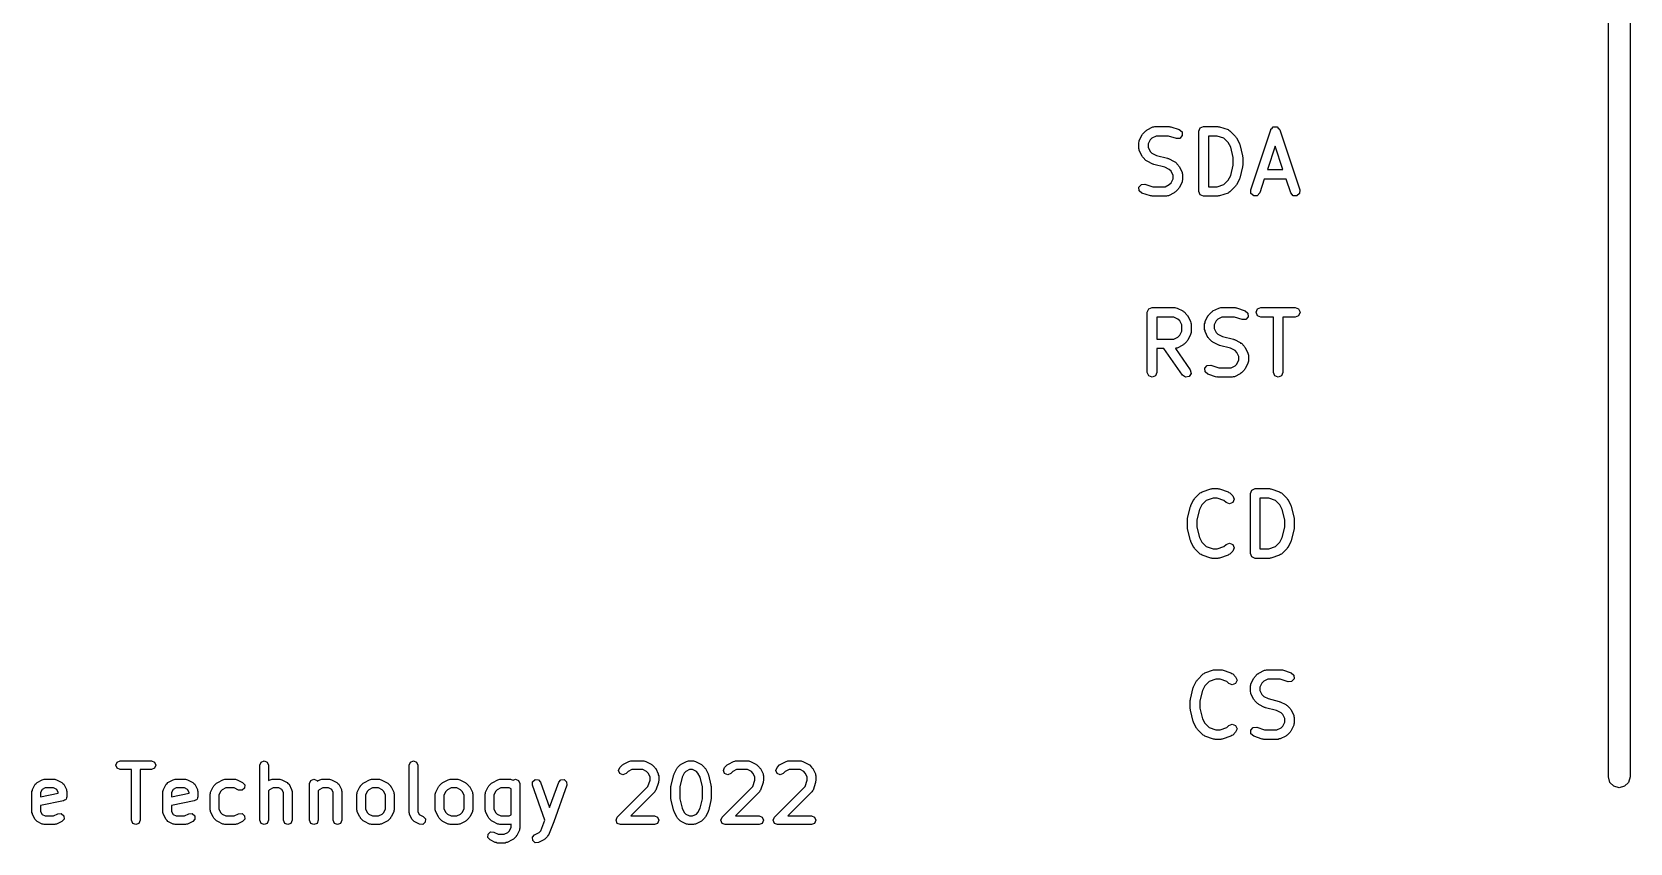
# Model space of a CAD drawing. Extents: x 114.4 to 183.2, y -118.4 to -91.7.
# Drawn here: x 160.72 to 183.15, y -118.44 to -107.06 of the extents above; entities that cross this region are included whole.
import ezdxf

# ---------------------------------------------------------------- set-up
doc = ezdxf.new("R2010")
doc.units = 0
doc.layers.add('BLACK', color=7, linetype='CONTINUOUS')

msp = doc.modelspace()

# ---------------------------------------------------------------- linework, layer by layer
at = {"layer": 'BLACK', "linetype": 'CONTINUOUS'}
for p, q in [((182.849, -117.513), (182.849, -94.9071)), ((183.153, -94.9071), (183.153, -117.513)), ((176.261, -108.602), (176.262, -108.587)), ((176.262, -108.587), (176.302, -108.506)), ((176.302, -108.506), (176.31, -108.499)), ((176.31, -108.499), (176.315, -108.489)), ((176.315, -108.489), (176.355, -108.449)), ((176.355, -108.449), (176.365, -108.445)), ((176.365, -108.445), (176.372, -108.436)), ((176.372, -108.436), (176.453, -108.396)), ((176.417, -108.576), (176.388, -108.632)), ((176.441, -108.551), (176.417, -108.576)), ((176.498, -108.523), (176.441, -108.551)), ((176.453, -108.396), (176.468, -108.395)), ((176.468, -108.395), (176.482, -108.389)), ((176.482, -108.389), (176.683, -108.389)), ((176.673, -108.523), (176.498, -108.523)), ((176.783, -108.559), (176.673, -108.523)), ((176.683, -108.389), (176.694, -108.393)), ((176.694, -108.393), (176.705, -108.393)), ((176.705, -108.393), (176.825, -108.433)), ((176.834, -108.556), (176.783, -108.559)), ((176.825, -108.433), (176.864, -108.466)), ((176.867, -108.517), (176.834, -108.556)), ((176.864, -108.466), (176.867, -108.517)), ((177.099, -108.456), (177.119, -108.409)), ((177.099, -109.3), (177.099, -108.456)), ((177.119, -108.409), (177.166, -108.389)), ((177.166, -108.389), (177.367, -108.389)), ((177.233, -108.523), (177.233, -109.234)), ((177.356, -108.523), (177.233, -108.523)), ((177.452, -108.554), (177.356, -108.523)), ((177.367, -108.389), (177.377, -108.393)), ((177.377, -108.393), (177.388, -108.393)), ((177.388, -108.393), (177.509, -108.433)), ((177.513, -108.616), (177.452, -108.554)), ((177.509, -108.433), (177.521, -108.443)), ((177.521, -108.443), (177.535, -108.449)), ((177.535, -108.449), (177.615, -108.529)), ((177.615, -108.529), (177.62, -108.54)), ((177.62, -108.54), (177.628, -108.547)), ((177.628, -108.547), (177.668, -108.627)), ((177.827, -109.279), (178.108, -108.435)), ((178.108, -108.435), (178.111, -108.431)), ((178.111, -108.431), (178.112, -108.426)), ((178.112, -108.426), (178.128, -108.412)), ((178.128, -108.412), (178.142, -108.396)), ((178.142, -108.396), (178.147, -108.396)), ((178.147, -108.396), (178.15, -108.393)), ((178.15, -108.393), (178.171, -108.394)), ((178.171, -108.394), (178.193, -108.393)), ((178.193, -108.393), (178.196, -108.396)), ((178.196, -108.396), (178.201, -108.396)), ((178.201, -108.396), (178.215, -108.412)), ((178.215, -108.412), (178.231, -108.426)), ((178.231, -108.426), (178.231, -108.431)), ((178.231, -108.431), (178.235, -108.435)), ((178.235, -108.435), (178.516, -109.279)), ((176.255, -108.617), (176.261, -108.602)), ((176.255, -108.697), (176.255, -108.617)), ((176.261, -108.712), (176.255, -108.697)), ((176.262, -108.727), (176.261, -108.712)), ((176.302, -108.807), (176.262, -108.727)), ((176.31, -108.815), (176.302, -108.807)), ((176.315, -108.825), (176.31, -108.815)), ((176.388, -108.632), (176.388, -108.681)), ((176.388, -108.681), (176.417, -108.738)), ((176.417, -108.738), (176.441, -108.763)), ((176.441, -108.763), (176.506, -108.795)), ((176.506, -108.795), (176.659, -108.834)), ((177.546, -108.68), (177.513, -108.616)), ((177.582, -108.826), (177.546, -108.68)), ((177.668, -108.627), (177.669, -108.635)), ((177.669, -108.635), (177.673, -108.641)), ((177.673, -108.641), (177.713, -108.802)), ((177.713, -108.802), (177.712, -108.81)), ((177.712, -108.81), (177.715, -108.818)), ((177.715, -108.818), (177.715, -108.938)), ((178.171, -108.667), (178.063, -108.992)), ((178.28, -108.992), (178.171, -108.667)), ((176.355, -108.865), (176.315, -108.825)), ((176.365, -108.869), (176.355, -108.865)), ((176.372, -108.877), (176.365, -108.869)), ((176.453, -108.918), (176.372, -108.877)), ((176.46, -108.918), (176.453, -108.918)), ((176.466, -108.923), (176.46, -108.918)), ((176.62, -108.961), (176.466, -108.923)), ((176.684, -108.993), (176.62, -108.961)), ((176.659, -108.834), (176.665, -108.838)), ((176.665, -108.838), (176.673, -108.839)), ((176.673, -108.839), (176.753, -108.879)), ((176.709, -109.018), (176.684, -108.993)), ((176.737, -109.075), (176.709, -109.018)), ((176.753, -108.879), (176.761, -108.887)), ((176.761, -108.887), (176.771, -108.891)), ((176.771, -108.891), (176.811, -108.932)), ((176.811, -108.932), (176.815, -108.942)), ((176.815, -108.942), (176.824, -108.949)), ((176.824, -108.949), (176.864, -109.029)), ((176.864, -109.029), (176.865, -109.045)), ((177.546, -109.076), (177.582, -108.93)), ((177.582, -108.93), (177.582, -108.826)), ((177.713, -108.955), (177.673, -109.116)), ((177.715, -108.938), (177.712, -108.946)), ((177.712, -108.946), (177.713, -108.955)), ((178.063, -108.992), (178.28, -108.992)), ((176.258, -109.239), (176.292, -109.201)), ((176.262, -109.29), (176.258, -109.239)), ((176.292, -109.201), (176.343, -109.197)), ((176.343, -109.197), (176.453, -109.234)), ((176.453, -109.234), (176.628, -109.234)), ((176.628, -109.234), (176.684, -109.205)), ((176.684, -109.205), (176.709, -109.181)), ((176.709, -109.181), (176.737, -109.124)), ((176.737, -109.124), (176.737, -109.075)), ((176.811, -109.267), (176.771, -109.307)), ((176.815, -109.257), (176.811, -109.267)), ((176.824, -109.25), (176.815, -109.257)), ((176.864, -109.169), (176.824, -109.25)), ((176.865, -109.154), (176.864, -109.169)), ((176.865, -109.045), (176.871, -109.059)), ((176.871, -109.14), (176.865, -109.154)), ((176.871, -109.059), (176.871, -109.14)), ((177.233, -109.234), (177.356, -109.234)), ((177.356, -109.234), (177.452, -109.202)), ((177.452, -109.202), (177.513, -109.14)), ((177.513, -109.14), (177.546, -109.076)), ((177.615, -109.227), (177.535, -109.307)), ((177.62, -109.217), (177.615, -109.227)), ((177.628, -109.21), (177.62, -109.217)), ((177.668, -109.129), (177.628, -109.21)), ((177.669, -109.122), (177.668, -109.129)), ((177.673, -109.116), (177.669, -109.122)), ((178.018, -109.126), (177.953, -109.322)), ((178.325, -109.126), (178.018, -109.126)), ((178.39, -109.322), (178.325, -109.126)), ((176.3, -109.323), (176.262, -109.29)), ((176.421, -109.364), (176.3, -109.323)), ((176.432, -109.363), (176.421, -109.364)), ((176.442, -109.367), (176.432, -109.363)), ((176.643, -109.367), (176.442, -109.367)), ((176.658, -109.361), (176.643, -109.367)), ((176.673, -109.36), (176.658, -109.361)), ((176.753, -109.32), (176.673, -109.36)), ((176.761, -109.312), (176.753, -109.32)), ((176.771, -109.307), (176.761, -109.312)), ((177.119, -109.348), (177.099, -109.3)), ((177.166, -109.367), (177.119, -109.348)), ((177.367, -109.367), (177.166, -109.367)), ((177.377, -109.363), (177.367, -109.367)), ((177.388, -109.364), (177.377, -109.363)), ((177.509, -109.323), (177.388, -109.364)), ((177.521, -109.313), (177.509, -109.323)), ((177.535, -109.307), (177.521, -109.313)), ((177.83, -109.33), (177.827, -109.279)), ((177.869, -109.364), (177.83, -109.33)), ((177.92, -109.36), (177.869, -109.364)), ((177.953, -109.322), (177.92, -109.36)), ((178.423, -109.36), (178.39, -109.322)), ((178.474, -109.364), (178.423, -109.36)), ((178.513, -109.33), (178.474, -109.364)), ((178.516, -109.279), (178.513, -109.33)), ((176.375, -110.996), (176.395, -110.949)), ((176.375, -111.84), (176.375, -110.996)), ((176.395, -110.949), (176.442, -110.929)), ((176.442, -110.929), (176.764, -110.929)), ((176.509, -111.063), (176.509, -111.372)), ((176.748, -111.063), (176.509, -111.063)), ((176.805, -111.091), (176.748, -111.063)), ((176.764, -110.929), (176.778, -110.935)), ((176.778, -110.935), (176.794, -110.936)), ((176.794, -110.936), (176.874, -110.976)), ((176.874, -110.976), (176.881, -110.985)), ((176.881, -110.985), (176.891, -110.989)), ((176.891, -110.989), (176.932, -111.029)), ((176.932, -111.029), (176.936, -111.039)), ((176.936, -111.039), (176.944, -111.046)), ((176.944, -111.046), (176.984, -111.127)), ((177.187, -111.127), (177.227, -111.046)), ((177.227, -111.046), (177.235, -111.039)), ((177.235, -111.039), (177.24, -111.029)), ((177.24, -111.029), (177.28, -110.989)), ((177.28, -110.989), (177.29, -110.985)), ((177.29, -110.985), (177.297, -110.976)), ((177.297, -110.976), (177.378, -110.936)), ((177.423, -111.063), (177.366, -111.091)), ((177.378, -110.936), (177.393, -110.935)), ((177.393, -110.935), (177.407, -110.929)), ((177.407, -110.929), (177.608, -110.929)), ((177.598, -111.063), (177.423, -111.063)), ((177.708, -111.099), (177.598, -111.063)), ((177.608, -110.929), (177.619, -110.933)), ((177.619, -110.933), (177.63, -110.933)), ((177.63, -110.933), (177.75, -110.973)), ((177.75, -110.973), (177.789, -111.006)), ((177.792, -111.057), (177.759, -111.096)), ((177.789, -111.006), (177.792, -111.057)), ((177.904, -110.996), (177.923, -110.949)), ((177.923, -111.043), (177.904, -110.996)), ((177.923, -110.949), (177.97, -110.929)), ((177.97, -111.063), (177.923, -111.043)), ((177.97, -110.929), (178.453, -110.929)), ((178.145, -111.063), (177.97, -111.063)), ((178.145, -111.84), (178.145, -111.063)), ((178.453, -111.063), (178.278, -111.063)), ((178.278, -111.063), (178.278, -111.84)), ((178.453, -110.929), (178.5, -110.949)), ((178.5, -111.043), (178.453, -111.063)), ((178.5, -110.949), (178.52, -110.996)), ((178.52, -110.996), (178.5, -111.043)), ((176.83, -111.116), (176.805, -111.091)), ((176.858, -111.172), (176.83, -111.116)), ((176.83, -111.318), (176.858, -111.262)), ((176.858, -111.262), (176.858, -111.172)), ((176.984, -111.127), (176.985, -111.142)), ((176.985, -111.142), (176.991, -111.157)), ((176.991, -111.277), (176.985, -111.292)), ((176.991, -111.157), (176.991, -111.277)), ((177.18, -111.157), (177.186, -111.142)), ((177.18, -111.237), (177.18, -111.157)), ((177.186, -111.252), (177.18, -111.237)), ((177.186, -111.142), (177.187, -111.127)), ((177.187, -111.267), (177.186, -111.252)), ((177.227, -111.347), (177.187, -111.267)), ((177.342, -111.116), (177.313, -111.172)), ((177.313, -111.172), (177.313, -111.221)), ((177.313, -111.221), (177.342, -111.278)), ((177.366, -111.091), (177.342, -111.116)), ((177.342, -111.278), (177.366, -111.303)), ((177.759, -111.096), (177.708, -111.099)), ((176.509, -111.372), (176.748, -111.372)), ((176.609, -111.505), (176.509, -111.505)), ((176.509, -111.505), (176.509, -111.84)), ((176.87, -111.879), (176.609, -111.505)), ((176.748, -111.372), (176.805, -111.343)), ((176.778, -111.499), (176.77, -111.503)), ((176.77, -111.503), (176.979, -111.802)), ((176.794, -111.498), (176.778, -111.499)), ((176.874, -111.458), (176.794, -111.498)), ((176.805, -111.343), (176.83, -111.318)), ((176.881, -111.449), (176.874, -111.458)), ((176.891, -111.445), (176.881, -111.449)), ((176.932, -111.405), (176.891, -111.445)), ((176.936, -111.395), (176.932, -111.405)), ((176.944, -111.388), (176.936, -111.395)), ((176.984, -111.307), (176.944, -111.388)), ((176.985, -111.292), (176.984, -111.307)), ((177.235, -111.355), (177.227, -111.347)), ((177.24, -111.365), (177.235, -111.355)), ((177.28, -111.405), (177.24, -111.365)), ((177.29, -111.409), (177.28, -111.405)), ((177.297, -111.417), (177.29, -111.409)), ((177.378, -111.458), (177.297, -111.417)), ((177.366, -111.303), (177.431, -111.335)), ((177.385, -111.458), (177.378, -111.458)), ((177.391, -111.463), (177.385, -111.458)), ((177.545, -111.501), (177.391, -111.463)), ((177.431, -111.335), (177.584, -111.374)), ((177.609, -111.533), (177.545, -111.501)), ((177.584, -111.374), (177.59, -111.378)), ((177.59, -111.378), (177.598, -111.379)), ((177.598, -111.379), (177.678, -111.419)), ((177.678, -111.419), (177.686, -111.427)), ((177.686, -111.427), (177.696, -111.431)), ((177.696, -111.431), (177.736, -111.472)), ((177.736, -111.472), (177.74, -111.482)), ((177.74, -111.482), (177.749, -111.489)), ((177.749, -111.489), (177.789, -111.569)), ((177.634, -111.558), (177.609, -111.533)), ((177.609, -111.745), (177.634, -111.721)), ((177.662, -111.615), (177.634, -111.558)), ((177.634, -111.721), (177.662, -111.664)), ((177.662, -111.664), (177.662, -111.615)), ((177.789, -111.709), (177.749, -111.79)), ((177.789, -111.569), (177.79, -111.585)), ((177.79, -111.694), (177.789, -111.709)), ((177.79, -111.585), (177.796, -111.599)), ((177.796, -111.68), (177.79, -111.694)), ((177.796, -111.599), (177.796, -111.68)), ((176.395, -111.888), (176.375, -111.84)), ((176.442, -111.907), (176.395, -111.888)), ((176.489, -111.888), (176.442, -111.907)), ((176.509, -111.84), (176.489, -111.888)), ((176.913, -111.906), (176.87, -111.879)), ((176.963, -111.895), (176.913, -111.906)), ((176.99, -111.852), (176.963, -111.895)), ((176.979, -111.802), (176.99, -111.852)), ((177.183, -111.779), (177.217, -111.741)), ((177.187, -111.83), (177.183, -111.779)), ((177.225, -111.863), (177.187, -111.83)), ((177.217, -111.741), (177.268, -111.737)), ((177.346, -111.904), (177.225, -111.863)), ((177.268, -111.737), (177.378, -111.774)), ((177.357, -111.903), (177.346, -111.904)), ((177.367, -111.907), (177.357, -111.903)), ((177.568, -111.907), (177.367, -111.907)), ((177.378, -111.774), (177.552, -111.774)), ((177.552, -111.774), (177.609, -111.745)), ((177.583, -111.901), (177.568, -111.907)), ((177.598, -111.9), (177.583, -111.901)), ((177.678, -111.86), (177.598, -111.9)), ((177.686, -111.852), (177.678, -111.86)), ((177.696, -111.847), (177.686, -111.852)), ((177.736, -111.807), (177.696, -111.847)), ((177.74, -111.797), (177.736, -111.807)), ((177.749, -111.79), (177.74, -111.797)), ((178.165, -111.888), (178.145, -111.84)), ((178.212, -111.907), (178.165, -111.888)), ((178.259, -111.888), (178.212, -111.907)), ((178.278, -111.84), (178.259, -111.888)), ((177.038, -113.609), (177.119, -113.529)), ((177.119, -113.529), (177.133, -113.523)), ((177.133, -113.523), (177.145, -113.513)), ((177.145, -113.513), (177.266, -113.473)), ((177.266, -113.473), (177.277, -113.473)), ((177.277, -113.473), (177.287, -113.469)), ((177.287, -113.469), (177.367, -113.469)), ((177.367, -113.469), (177.377, -113.473)), ((177.377, -113.473), (177.388, -113.473)), ((177.388, -113.473), (177.509, -113.513)), ((177.509, -113.513), (177.521, -113.523)), ((177.521, -113.523), (177.535, -113.529)), ((177.535, -113.529), (177.575, -113.569)), ((177.823, -113.536), (177.843, -113.489)), ((177.843, -113.489), (177.89, -113.469)), ((177.89, -113.469), (178.091, -113.469)), ((178.091, -113.469), (178.101, -113.473)), ((178.101, -113.473), (178.112, -113.473)), ((178.112, -113.473), (178.233, -113.513)), ((178.233, -113.513), (178.244, -113.523)), ((178.244, -113.523), (178.259, -113.529)), ((178.259, -113.529), (178.339, -113.609)), ((176.941, -113.882), (176.981, -113.721)), ((176.981, -113.721), (176.985, -113.715)), ((176.985, -113.715), (176.986, -113.707)), ((176.986, -113.707), (177.026, -113.627)), ((177.026, -113.627), (177.034, -113.62)), ((177.034, -113.62), (177.038, -113.609)), ((177.14, -113.696), (177.108, -113.76)), ((177.202, -113.634), (177.14, -113.696)), ((177.298, -113.603), (177.202, -113.634)), ((177.356, -113.603), (177.298, -113.603)), ((177.452, -113.634), (177.356, -113.603)), ((177.481, -113.663), (177.452, -113.634)), ((177.528, -113.683), (177.481, -113.663)), ((177.575, -113.663), (177.528, -113.683)), ((177.575, -113.569), (177.595, -113.616)), ((177.595, -113.616), (177.575, -113.663)), ((177.823, -114.38), (177.823, -113.536)), ((177.957, -113.603), (177.957, -114.314)), ((178.08, -113.603), (177.957, -113.603)), ((178.176, -113.634), (178.08, -113.603)), ((178.237, -113.696), (178.176, -113.634)), ((178.269, -113.76), (178.237, -113.696)), ((178.339, -113.609), (178.343, -113.62)), ((178.343, -113.62), (178.352, -113.627)), ((178.352, -113.627), (178.392, -113.707)), ((178.392, -113.707), (178.393, -113.715)), ((178.393, -113.715), (178.397, -113.721)), ((178.397, -113.721), (178.437, -113.882)), ((176.939, -113.898), (176.942, -113.89)), ((176.939, -114.018), (176.939, -113.898)), ((176.942, -113.89), (176.941, -113.882)), ((177.108, -113.76), (177.072, -113.906)), ((177.072, -113.906), (177.072, -114.01)), ((178.306, -113.906), (178.269, -113.76)), ((178.306, -114.01), (178.306, -113.906)), ((178.437, -113.882), (178.436, -113.89)), ((178.436, -113.89), (178.439, -113.898)), ((178.439, -113.898), (178.439, -114.018)), ((176.942, -114.026), (176.939, -114.018)), ((176.941, -114.035), (176.942, -114.026)), ((176.981, -114.196), (176.941, -114.035)), ((176.985, -114.202), (176.981, -114.196)), ((176.986, -114.209), (176.985, -114.202)), ((177.072, -114.01), (177.108, -114.156)), ((177.108, -114.156), (177.14, -114.22)), ((178.237, -114.22), (178.269, -114.156)), ((178.269, -114.156), (178.306, -114.01)), ((178.393, -114.202), (178.392, -114.209)), ((178.397, -114.196), (178.393, -114.202)), ((178.437, -114.035), (178.397, -114.196)), ((178.439, -114.018), (178.436, -114.026)), ((178.436, -114.026), (178.437, -114.035)), ((177.026, -114.29), (176.986, -114.209)), ((177.034, -114.297), (177.026, -114.29)), ((177.038, -114.307), (177.034, -114.297)), ((177.119, -114.387), (177.038, -114.307)), ((177.133, -114.393), (177.119, -114.387)), ((177.145, -114.403), (177.133, -114.393)), ((177.14, -114.22), (177.202, -114.282)), ((177.266, -114.444), (177.145, -114.403)), ((177.202, -114.282), (177.298, -114.314)), ((177.298, -114.314), (177.356, -114.314)), ((177.356, -114.314), (177.452, -114.282)), ((177.509, -114.403), (177.388, -114.444)), ((177.452, -114.282), (177.481, -114.253)), ((177.481, -114.253), (177.528, -114.233)), ((177.521, -114.393), (177.509, -114.403)), ((177.535, -114.387), (177.521, -114.393)), ((177.528, -114.233), (177.575, -114.253)), ((177.575, -114.347), (177.535, -114.387)), ((177.575, -114.253), (177.595, -114.3)), ((177.595, -114.3), (177.575, -114.347)), ((177.843, -114.428), (177.823, -114.38)), ((177.89, -114.447), (177.843, -114.428)), ((177.957, -114.314), (178.08, -114.314)), ((178.08, -114.314), (178.176, -114.282)), ((178.233, -114.403), (178.112, -114.444)), ((178.176, -114.282), (178.237, -114.22)), ((178.244, -114.393), (178.233, -114.403)), ((178.259, -114.387), (178.244, -114.393)), ((178.339, -114.307), (178.259, -114.387)), ((178.343, -114.297), (178.339, -114.307)), ((178.352, -114.29), (178.343, -114.297)), ((178.392, -114.209), (178.352, -114.29)), ((177.277, -114.443), (177.266, -114.444)), ((177.287, -114.447), (177.277, -114.443)), ((177.367, -114.447), (177.287, -114.447)), ((177.377, -114.443), (177.367, -114.447)), ((177.388, -114.444), (177.377, -114.443)), ((178.091, -114.447), (177.89, -114.447)), ((178.101, -114.443), (178.091, -114.447)), ((178.112, -114.444), (178.101, -114.443)), ((177.026, -116.247), (177.066, -116.167)), ((177.066, -116.167), (177.074, -116.16)), ((177.074, -116.16), (177.079, -116.149)), ((177.079, -116.149), (177.159, -116.069)), ((177.159, -116.069), (177.173, -116.063)), ((177.173, -116.063), (177.185, -116.053)), ((177.242, -116.174), (177.181, -116.236)), ((177.185, -116.053), (177.306, -116.013)), ((177.338, -116.143), (177.242, -116.174)), ((177.306, -116.013), (177.317, -116.013)), ((177.317, -116.013), (177.327, -116.009)), ((177.327, -116.009), (177.407, -116.009)), ((177.397, -116.143), (177.338, -116.143)), ((177.492, -116.174), (177.397, -116.143)), ((177.407, -116.009), (177.417, -116.013)), ((177.417, -116.013), (177.428, -116.013)), ((177.428, -116.013), (177.549, -116.053)), ((177.521, -116.203), (177.492, -116.174)), ((177.568, -116.223), (177.521, -116.203)), ((177.549, -116.053), (177.561, -116.063)), ((177.561, -116.063), (177.575, -116.069)), ((177.615, -116.203), (177.568, -116.223)), ((177.575, -116.069), (177.615, -116.109)), ((177.615, -116.109), (177.635, -116.156)), ((177.635, -116.156), (177.615, -116.203)), ((177.823, -116.237), (177.829, -116.222)), ((177.829, -116.222), (177.83, -116.207)), ((177.83, -116.207), (177.871, -116.126)), ((177.871, -116.126), (177.879, -116.119)), ((177.879, -116.119), (177.883, -116.109)), ((177.883, -116.109), (177.923, -116.069)), ((177.923, -116.069), (177.933, -116.065)), ((177.933, -116.065), (177.941, -116.056)), ((177.941, -116.056), (178.021, -116.016)), ((177.985, -116.196), (177.957, -116.252)), ((178.01, -116.171), (177.985, -116.196)), ((178.067, -116.143), (178.01, -116.171)), ((178.021, -116.016), (178.036, -116.015)), ((178.036, -116.015), (178.051, -116.009)), ((178.051, -116.009), (178.252, -116.009)), ((178.241, -116.143), (178.067, -116.143)), ((178.351, -116.179), (178.241, -116.143)), ((178.252, -116.009), (178.262, -116.013)), ((178.262, -116.013), (178.273, -116.013)), ((178.273, -116.013), (178.394, -116.053)), ((178.402, -116.176), (178.351, -116.179)), ((178.394, -116.053), (178.432, -116.086)), ((178.436, -116.137), (178.402, -116.176)), ((178.432, -116.086), (178.436, -116.137)), ((176.979, -116.438), (176.982, -116.43)), ((176.979, -116.558), (176.979, -116.438)), ((176.981, -116.422), (177.021, -116.261)), ((176.982, -116.43), (176.981, -116.422)), ((177.021, -116.261), (177.025, -116.255)), ((177.025, -116.255), (177.026, -116.247)), ((177.149, -116.3), (177.112, -116.446)), ((177.112, -116.446), (177.112, -116.55)), ((177.181, -116.236), (177.149, -116.3)), ((177.823, -116.317), (177.823, -116.237)), ((177.829, -116.332), (177.823, -116.317)), ((177.83, -116.347), (177.829, -116.332)), ((177.871, -116.427), (177.83, -116.347)), ((177.879, -116.435), (177.871, -116.427)), ((177.883, -116.445), (177.879, -116.435)), ((177.923, -116.485), (177.883, -116.445)), ((177.957, -116.252), (177.957, -116.301)), ((177.957, -116.301), (177.985, -116.358)), ((177.985, -116.358), (178.01, -116.383)), ((178.01, -116.383), (178.074, -116.415)), ((178.074, -116.415), (178.228, -116.454)), ((176.982, -116.566), (176.979, -116.558)), ((176.981, -116.575), (176.982, -116.566)), ((177.021, -116.736), (176.981, -116.575)), ((177.112, -116.55), (177.149, -116.696)), ((177.933, -116.489), (177.923, -116.485)), ((177.941, -116.497), (177.933, -116.489)), ((178.021, -116.538), (177.941, -116.497)), ((178.029, -116.538), (178.021, -116.538)), ((178.035, -116.543), (178.029, -116.538)), ((178.188, -116.581), (178.035, -116.543)), ((178.253, -116.613), (178.188, -116.581)), ((178.228, -116.454), (178.234, -116.458)), ((178.234, -116.458), (178.242, -116.459)), ((178.242, -116.459), (178.322, -116.499)), ((178.278, -116.638), (178.253, -116.613)), ((178.306, -116.695), (178.278, -116.638)), ((178.322, -116.499), (178.329, -116.507)), ((178.329, -116.507), (178.339, -116.511)), ((178.339, -116.511), (178.379, -116.552)), ((178.379, -116.552), (178.384, -116.562)), ((178.384, -116.562), (178.392, -116.569)), ((178.392, -116.569), (178.432, -116.649)), ((178.432, -116.649), (178.433, -116.665)), ((178.433, -116.665), (178.439, -116.679)), ((177.025, -116.742), (177.021, -116.736)), ((177.026, -116.749), (177.025, -116.742)), ((177.066, -116.83), (177.026, -116.749)), ((177.074, -116.837), (177.066, -116.83)), ((177.079, -116.847), (177.074, -116.837)), ((177.159, -116.927), (177.079, -116.847)), ((177.149, -116.696), (177.181, -116.76)), ((177.181, -116.76), (177.242, -116.822)), ((177.242, -116.822), (177.338, -116.854)), ((177.338, -116.854), (177.397, -116.854)), ((177.397, -116.854), (177.492, -116.822)), ((177.492, -116.822), (177.521, -116.793)), ((177.521, -116.793), (177.568, -116.773)), ((177.568, -116.773), (177.615, -116.793)), ((177.615, -116.887), (177.575, -116.927)), ((177.615, -116.793), (177.635, -116.84)), ((177.635, -116.84), (177.615, -116.887)), ((177.827, -116.859), (177.86, -116.821)), ((177.83, -116.91), (177.827, -116.859)), ((177.86, -116.821), (177.911, -116.817)), ((177.911, -116.817), (178.021, -116.854)), ((178.021, -116.854), (178.196, -116.854)), ((178.196, -116.854), (178.253, -116.825)), ((178.253, -116.825), (178.278, -116.801)), ((178.278, -116.801), (178.306, -116.744)), ((178.306, -116.744), (178.306, -116.695)), ((178.379, -116.887), (178.339, -116.927)), ((178.384, -116.877), (178.379, -116.887)), ((178.392, -116.87), (178.384, -116.877)), ((178.432, -116.789), (178.392, -116.87)), ((178.433, -116.774), (178.432, -116.789)), ((178.439, -116.76), (178.433, -116.774)), ((178.439, -116.679), (178.439, -116.76)), ((177.173, -116.933), (177.159, -116.927)), ((177.185, -116.943), (177.173, -116.933)), ((177.306, -116.984), (177.185, -116.943)), ((177.317, -116.983), (177.306, -116.984)), ((177.327, -116.987), (177.317, -116.983)), ((177.407, -116.987), (177.327, -116.987)), ((177.417, -116.983), (177.407, -116.987)), ((177.428, -116.984), (177.417, -116.983)), ((177.549, -116.943), (177.428, -116.984)), ((177.561, -116.933), (177.549, -116.943)), ((177.575, -116.927), (177.561, -116.933)), ((177.869, -116.943), (177.83, -116.91)), ((177.99, -116.984), (177.869, -116.943)), ((178, -116.983), (177.99, -116.984)), ((178.011, -116.987), (178, -116.983)), ((178.212, -116.987), (178.011, -116.987)), ((178.226, -116.981), (178.212, -116.987)), ((178.242, -116.98), (178.226, -116.981)), ((178.322, -116.94), (178.242, -116.98)), ((178.329, -116.932), (178.322, -116.94)), ((178.339, -116.927), (178.329, -116.932)), ((161.893, -117.349), (161.911, -117.306)), ((161.911, -117.306), (161.954, -117.288)), ((161.954, -117.288), (162.395, -117.288)), ((162.395, -117.288), (162.438, -117.306)), ((162.438, -117.306), (162.456, -117.349)), ((163.915, -117.349), (163.933, -117.306)), ((163.933, -117.306), (163.976, -117.288)), ((163.976, -117.288), (164.019, -117.306)), ((164.019, -117.306), (164.037, -117.349)), ((166.011, -117.349), (166.029, -117.306)), ((166.029, -117.306), (166.072, -117.288)), ((166.072, -117.288), (166.115, -117.306)), ((166.115, -117.306), (166.133, -117.349)), ((168.971, -117.38), (169.007, -117.343)), ((169.007, -117.343), (169.017, -117.339)), ((169.017, -117.339), (169.023, -117.332)), ((169.023, -117.332), (169.097, -117.295)), ((169.097, -117.295), (169.111, -117.294)), ((169.111, -117.294), (169.124, -117.288)), ((169.124, -117.288), (169.308, -117.288)), ((169.308, -117.288), (169.321, -117.294)), ((169.321, -117.294), (169.335, -117.295)), ((169.335, -117.295), (169.409, -117.332)), ((169.409, -117.332), (169.415, -117.339)), ((169.415, -117.339), (169.424, -117.343)), ((169.424, -117.343), (169.461, -117.38)), ((169.779, -117.38), (169.816, -117.343)), ((169.816, -117.343), (169.826, -117.339)), ((169.826, -117.339), (169.832, -117.332)), ((169.832, -117.332), (169.906, -117.295)), ((169.906, -117.295), (169.92, -117.294)), ((169.92, -117.294), (169.933, -117.288)), ((169.933, -117.288), (170.006, -117.288)), ((170.006, -117.288), (170.02, -117.294)), ((170.02, -117.294), (170.034, -117.295)), ((170.034, -117.295), (170.107, -117.332)), ((170.107, -117.332), (170.114, -117.339)), ((170.114, -117.339), (170.123, -117.343)), ((170.123, -117.343), (170.16, -117.38)), ((170.441, -117.38), (170.478, -117.343)), ((170.478, -117.343), (170.487, -117.339)), ((170.487, -117.339), (170.494, -117.332)), ((170.494, -117.332), (170.567, -117.295)), ((170.567, -117.295), (170.582, -117.294)), ((170.582, -117.294), (170.595, -117.288)), ((170.595, -117.288), (170.779, -117.288)), ((170.779, -117.288), (170.792, -117.294)), ((170.792, -117.294), (170.806, -117.295)), ((170.806, -117.295), (170.879, -117.332)), ((170.879, -117.332), (170.886, -117.339)), ((170.886, -117.339), (170.895, -117.343)), ((170.895, -117.343), (170.932, -117.38)), ((171.177, -117.38), (171.213, -117.343)), ((171.213, -117.343), (171.223, -117.339)), ((171.223, -117.339), (171.229, -117.332)), ((171.229, -117.332), (171.303, -117.295)), ((171.303, -117.295), (171.317, -117.294)), ((171.317, -117.294), (171.33, -117.288)), ((171.33, -117.288), (171.514, -117.288)), ((171.514, -117.288), (171.527, -117.294)), ((171.527, -117.294), (171.541, -117.295)), ((171.541, -117.295), (171.615, -117.332)), ((171.615, -117.332), (171.621, -117.339)), ((171.621, -117.339), (171.631, -117.343)), ((171.631, -117.343), (171.667, -117.38)), ((160.787, -117.589), (160.86, -117.552)), ((160.86, -117.552), (160.874, -117.551)), ((160.874, -117.551), (160.888, -117.546)), ((160.888, -117.546), (161.035, -117.546)), ((161.035, -117.546), (161.048, -117.551)), ((161.048, -117.551), (161.062, -117.552)), ((161.062, -117.552), (161.135, -117.589)), ((161.911, -117.392), (161.893, -117.349)), ((161.954, -117.41), (161.911, -117.392)), ((162.114, -117.41), (161.954, -117.41)), ((162.114, -118.121), (162.114, -117.41)), ((162.395, -117.41), (162.235, -117.41)), ((162.235, -117.41), (162.235, -118.121)), ((162.438, -117.392), (162.395, -117.41)), ((162.456, -117.349), (162.438, -117.392)), ((162.625, -117.589), (162.699, -117.552)), ((162.699, -117.552), (162.713, -117.551)), ((162.713, -117.551), (162.726, -117.546)), ((162.726, -117.546), (162.873, -117.546)), ((162.873, -117.546), (162.886, -117.551)), ((162.886, -117.551), (162.9, -117.552)), ((162.9, -117.552), (162.974, -117.589)), ((163.324, -117.589), (163.397, -117.552)), ((163.397, -117.552), (163.412, -117.551)), ((163.412, -117.551), (163.425, -117.546)), ((163.425, -117.546), (163.572, -117.546)), ((163.572, -117.546), (163.585, -117.551)), ((163.585, -117.551), (163.599, -117.552)), ((163.599, -117.552), (163.673, -117.589)), ((163.915, -118.121), (163.915, -117.349)), ((164.037, -117.349), (164.037, -117.563)), ((164.037, -117.563), (164.059, -117.552)), ((164.059, -117.552), (164.073, -117.551)), ((164.073, -117.551), (164.087, -117.546)), ((164.087, -117.546), (164.197, -117.546)), ((164.197, -117.546), (164.21, -117.551)), ((164.21, -117.551), (164.224, -117.552)), ((164.224, -117.552), (164.298, -117.589)), ((164.614, -117.607), (164.632, -117.564)), ((164.632, -117.564), (164.675, -117.546)), ((164.675, -117.546), (164.718, -117.564)), ((164.718, -117.564), (164.721, -117.571)), ((164.721, -117.571), (164.758, -117.552)), ((164.758, -117.552), (164.772, -117.551)), ((164.772, -117.551), (164.785, -117.546)), ((164.785, -117.546), (164.895, -117.546)), ((164.895, -117.546), (164.909, -117.551)), ((164.909, -117.551), (164.923, -117.552)), ((164.923, -117.552), (164.996, -117.589)), ((165.383, -117.589), (165.457, -117.552)), ((165.457, -117.552), (165.471, -117.551)), ((165.471, -117.551), (165.484, -117.546)), ((165.484, -117.546), (165.594, -117.546)), ((165.594, -117.546), (165.607, -117.551)), ((165.607, -117.551), (165.621, -117.552)), ((165.621, -117.552), (165.695, -117.589)), ((166.011, -118.011), (166.011, -117.349)), ((166.133, -117.349), (166.133, -117.997)), ((166.486, -117.589), (166.56, -117.552)), ((166.56, -117.552), (166.574, -117.551)), ((166.574, -117.551), (166.587, -117.546)), ((166.587, -117.546), (166.697, -117.546)), ((166.697, -117.546), (166.71, -117.551)), ((166.71, -117.551), (166.724, -117.552)), ((166.724, -117.552), (166.798, -117.589)), ((167.185, -117.589), (167.258, -117.552)), ((167.258, -117.552), (167.272, -117.551)), ((167.272, -117.551), (167.285, -117.546)), ((167.285, -117.546), (167.433, -117.546)), ((167.433, -117.546), (167.446, -117.551)), ((167.446, -117.551), (167.46, -117.552)), ((167.46, -117.552), (167.474, -117.559)), ((167.474, -117.559), (167.506, -117.546)), ((167.506, -117.546), (167.549, -117.564)), ((167.549, -117.564), (167.567, -117.607)), ((167.745, -117.581), (167.78, -117.549)), ((167.78, -117.549), (167.826, -117.552)), ((167.826, -117.552), (167.858, -117.586)), ((168.111, -117.586), (168.142, -117.552)), ((168.142, -117.552), (168.188, -117.549)), ((168.188, -117.549), (168.223, -117.581)), ((168.953, -117.423), (168.971, -117.38)), ((168.971, -117.466), (168.953, -117.423)), ((169.014, -117.484), (168.971, -117.466)), ((169.057, -117.466), (169.014, -117.484)), ((169.087, -117.436), (169.057, -117.466)), ((169.138, -117.41), (169.087, -117.436)), ((169.293, -117.41), (169.138, -117.41)), ((169.345, -117.436), (169.293, -117.41)), ((169.368, -117.459), (169.345, -117.436)), ((169.365, -117.647), (169.394, -117.56)), ((169.394, -117.511), (169.368, -117.459)), ((169.394, -117.56), (169.394, -117.511)), ((169.461, -117.38), (169.465, -117.389)), ((169.465, -117.389), (169.473, -117.396)), ((169.473, -117.396), (169.509, -117.469)), ((169.509, -117.469), (169.51, -117.483)), ((169.51, -117.483), (169.516, -117.496)), ((169.516, -117.496), (169.516, -117.57)), ((169.69, -117.629), (169.727, -117.482)), ((169.727, -117.482), (169.731, -117.476)), ((169.731, -117.469), (169.768, -117.396)), ((169.731, -117.476), (169.731, -117.469)), ((169.768, -117.396), (169.776, -117.389)), ((169.776, -117.389), (169.779, -117.38)), ((169.843, -117.518), (169.81, -117.651)), ((169.873, -117.459), (169.843, -117.518)), ((169.895, -117.436), (169.873, -117.459)), ((169.947, -117.41), (169.895, -117.436)), ((169.992, -117.41), (169.947, -117.41)), ((170.044, -117.436), (169.992, -117.41)), ((170.067, -117.459), (170.044, -117.436)), ((170.096, -117.518), (170.067, -117.459)), ((170.129, -117.651), (170.096, -117.518)), ((170.16, -117.38), (170.164, -117.389)), ((170.164, -117.389), (170.171, -117.396)), ((170.171, -117.396), (170.208, -117.469)), ((170.208, -117.469), (170.209, -117.476)), ((170.209, -117.476), (170.213, -117.482)), ((170.213, -117.482), (170.249, -117.629)), ((170.423, -117.423), (170.441, -117.38)), ((170.441, -117.466), (170.423, -117.423)), ((170.484, -117.484), (170.441, -117.466)), ((170.528, -117.466), (170.484, -117.484)), ((170.557, -117.436), (170.528, -117.466)), ((170.609, -117.41), (170.557, -117.436)), ((170.764, -117.41), (170.609, -117.41)), ((170.816, -117.436), (170.764, -117.41)), ((170.839, -117.459), (170.816, -117.436)), ((170.836, -117.647), (170.865, -117.56)), ((170.865, -117.511), (170.839, -117.459)), ((170.865, -117.56), (170.865, -117.511)), ((170.932, -117.38), (170.936, -117.389)), ((170.936, -117.389), (170.943, -117.396)), ((170.943, -117.396), (170.98, -117.469)), ((170.98, -117.469), (170.981, -117.483)), ((170.981, -117.483), (170.987, -117.496)), ((170.987, -117.496), (170.987, -117.57)), ((171.159, -117.423), (171.177, -117.38)), ((171.177, -117.466), (171.159, -117.423)), ((171.22, -117.484), (171.177, -117.466)), ((171.263, -117.466), (171.22, -117.484)), ((171.293, -117.436), (171.263, -117.466)), ((171.345, -117.41), (171.293, -117.436)), ((171.5, -117.41), (171.345, -117.41)), ((171.551, -117.436), (171.5, -117.41)), ((171.574, -117.459), (171.551, -117.436)), ((171.571, -117.647), (171.6, -117.56)), ((171.6, -117.511), (171.574, -117.459)), ((171.6, -117.56), (171.6, -117.511)), ((171.667, -117.38), (171.671, -117.389)), ((171.671, -117.389), (171.679, -117.396)), ((171.679, -117.396), (171.716, -117.469)), ((171.716, -117.469), (171.717, -117.483)), ((171.717, -117.483), (171.722, -117.496)), ((171.722, -117.496), (171.722, -117.57)), ((182.869, -117.589), (182.849, -117.513)), ((183.153, -117.513), (183.133, -117.589)), ((160.716, -117.717), (160.722, -117.704)), ((160.716, -118.011), (160.716, -117.717)), ((160.722, -117.704), (160.723, -117.69)), ((160.723, -117.69), (160.76, -117.616)), ((160.76, -117.616), (160.774, -117.604)), ((160.774, -117.604), (160.787, -117.589)), ((160.859, -117.689), (160.838, -117.731)), ((160.838, -117.731), (160.838, -117.79)), ((160.838, -117.79), (161.084, -117.741)), ((160.902, -117.668), (160.859, -117.689)), ((161.02, -117.668), (160.902, -117.668)), ((161.063, -117.689), (161.02, -117.668)), ((161.084, -117.731), (161.063, -117.689)), ((161.084, -117.741), (161.084, -117.731)), ((161.135, -117.589), (161.148, -117.604)), ((161.148, -117.604), (161.163, -117.616)), ((161.163, -117.616), (161.2, -117.69)), ((161.206, -117.791), (161.199, -117.807)), ((161.2, -117.69), (161.201, -117.704)), ((161.201, -117.704), (161.206, -117.717)), ((161.206, -117.717), (161.206, -117.791)), ((162.555, -117.717), (162.56, -117.704)), ((162.555, -118.011), (162.555, -117.717)), ((162.56, -117.704), (162.561, -117.69)), ((162.561, -117.69), (162.598, -117.616)), ((162.598, -117.616), (162.613, -117.604)), ((162.613, -117.604), (162.625, -117.589)), ((162.698, -117.689), (162.677, -117.731)), ((162.677, -117.731), (162.677, -117.79)), ((162.677, -117.79), (162.922, -117.741)), ((162.74, -117.668), (162.698, -117.689)), ((162.859, -117.668), (162.74, -117.668)), ((162.901, -117.689), (162.859, -117.668)), ((162.922, -117.731), (162.901, -117.689)), ((162.922, -117.741), (162.922, -117.731)), ((162.974, -117.589), (162.987, -117.604)), ((162.987, -117.604), (163.001, -117.616)), ((163.001, -117.616), (163.038, -117.69)), ((163.038, -117.69), (163.039, -117.704)), ((163.044, -117.791), (163.038, -117.807)), ((163.039, -117.704), (163.044, -117.717)), ((163.044, -117.717), (163.044, -117.791)), ((163.217, -117.754), (163.222, -117.741)), ((163.217, -117.974), (163.217, -117.754)), ((163.222, -117.741), (163.223, -117.727)), ((163.223, -117.727), (163.26, -117.653)), ((163.26, -117.653), (163.267, -117.646)), ((163.267, -117.646), (163.271, -117.637)), ((163.271, -117.637), (163.308, -117.6)), ((163.308, -117.6), (163.317, -117.597)), ((163.317, -117.597), (163.324, -117.589)), ((163.364, -117.716), (163.339, -117.768)), ((163.339, -117.768), (163.339, -117.96)), ((163.387, -117.694), (163.364, -117.716)), ((163.439, -117.668), (163.387, -117.694)), ((163.557, -117.668), (163.439, -117.668)), ((163.618, -117.698), (163.557, -117.668)), ((163.665, -117.701), (163.618, -117.698)), ((163.7, -117.671), (163.665, -117.701)), ((163.673, -117.589), (163.703, -117.624)), ((163.703, -117.624), (163.7, -117.671)), ((164.049, -117.694), (164.037, -117.706)), ((164.037, -117.706), (164.037, -118.121)), ((164.101, -117.668), (164.049, -117.694)), ((164.182, -117.668), (164.101, -117.668)), ((164.225, -117.689), (164.182, -117.668)), ((164.246, -117.731), (164.225, -117.689)), ((164.246, -118.121), (164.246, -117.731)), ((164.298, -117.589), (164.31, -117.604)), ((164.31, -117.604), (164.325, -117.616)), ((164.325, -117.616), (164.362, -117.69)), ((164.362, -117.69), (164.363, -117.704)), ((164.363, -117.704), (164.368, -117.717)), ((164.368, -117.717), (164.368, -118.121)), ((164.614, -118.121), (164.614, -117.607)), ((164.748, -117.694), (164.736, -117.706)), ((164.736, -117.706), (164.736, -118.121)), ((164.8, -117.668), (164.748, -117.694)), ((164.881, -117.668), (164.8, -117.668)), ((164.924, -117.689), (164.881, -117.668)), ((164.945, -117.731), (164.924, -117.689)), ((164.945, -118.121), (164.945, -117.731)), ((164.996, -117.589), (165.009, -117.604)), ((165.009, -117.604), (165.024, -117.616)), ((165.024, -117.616), (165.06, -117.69)), ((165.06, -117.69), (165.061, -117.704)), ((165.061, -117.704), (165.067, -117.717)), ((165.067, -117.717), (165.067, -118.121)), ((165.276, -117.754), (165.281, -117.741)), ((165.276, -117.974), (165.276, -117.754)), ((165.281, -117.741), (165.282, -117.727)), ((165.282, -117.727), (165.319, -117.653)), ((165.319, -117.653), (165.327, -117.646)), ((165.327, -117.646), (165.33, -117.637)), ((165.33, -117.637), (165.367, -117.6)), ((165.367, -117.6), (165.376, -117.597)), ((165.376, -117.597), (165.383, -117.589)), ((165.424, -117.716), (165.398, -117.768)), ((165.398, -117.768), (165.398, -117.96)), ((165.446, -117.694), (165.424, -117.716)), ((165.498, -117.668), (165.446, -117.694)), ((165.58, -117.668), (165.498, -117.668)), ((165.632, -117.694), (165.58, -117.668)), ((165.654, -117.716), (165.632, -117.694)), ((165.68, -117.768), (165.654, -117.716)), ((165.68, -117.96), (165.68, -117.768)), ((165.695, -117.589), (165.701, -117.597)), ((165.701, -117.597), (165.711, -117.6)), ((165.711, -117.6), (165.748, -117.637)), ((165.748, -117.637), (165.751, -117.646)), ((165.751, -117.646), (165.759, -117.653)), ((165.759, -117.653), (165.796, -117.727)), ((165.796, -117.727), (165.797, -117.741)), ((165.797, -117.741), (165.802, -117.754)), ((165.802, -117.754), (165.802, -117.974)), ((166.379, -117.754), (166.384, -117.741)), ((166.379, -117.974), (166.379, -117.754)), ((166.384, -117.741), (166.385, -117.727)), ((166.385, -117.727), (166.422, -117.653)), ((166.422, -117.653), (166.43, -117.646)), ((166.43, -117.646), (166.433, -117.637)), ((166.433, -117.637), (166.47, -117.6)), ((166.47, -117.6), (166.479, -117.597)), ((166.479, -117.597), (166.486, -117.589)), ((166.527, -117.716), (166.501, -117.768)), ((166.501, -117.768), (166.501, -117.96)), ((166.549, -117.694), (166.527, -117.716)), ((166.601, -117.668), (166.549, -117.694)), ((166.683, -117.668), (166.601, -117.668)), ((166.735, -117.694), (166.683, -117.668)), ((166.757, -117.716), (166.735, -117.694)), ((166.783, -117.768), (166.757, -117.716)), ((166.783, -117.96), (166.783, -117.768)), ((166.798, -117.589), (166.805, -117.597)), ((166.805, -117.597), (166.814, -117.6)), ((166.814, -117.6), (166.851, -117.637)), ((166.851, -117.637), (166.854, -117.646)), ((166.854, -117.646), (166.862, -117.653)), ((166.862, -117.653), (166.899, -117.727)), ((166.899, -117.727), (166.9, -117.741)), ((166.9, -117.741), (166.905, -117.754)), ((166.905, -117.754), (166.905, -117.974)), ((167.077, -117.754), (167.083, -117.741)), ((167.077, -117.974), (167.077, -117.754)), ((167.083, -117.741), (167.084, -117.727)), ((167.084, -117.727), (167.121, -117.653)), ((167.121, -117.653), (167.128, -117.646)), ((167.128, -117.646), (167.132, -117.637)), ((167.132, -117.637), (167.169, -117.6)), ((167.169, -117.6), (167.178, -117.597)), ((167.178, -117.597), (167.185, -117.589)), ((167.225, -117.716), (167.199, -117.768)), ((167.199, -117.768), (167.199, -117.96)), ((167.248, -117.694), (167.225, -117.716)), ((167.3, -117.668), (167.248, -117.694)), ((167.418, -117.668), (167.3, -117.668)), ((167.445, -117.681), (167.418, -117.668)), ((167.445, -118.047), (167.445, -117.681)), ((167.567, -117.607), (167.567, -118.232)), ((167.743, -117.627), (167.745, -117.581)), ((167.919, -118.12), (167.743, -117.627)), ((167.858, -117.586), (167.984, -117.94)), ((167.984, -117.94), (168.111, -117.586)), ((168.225, -117.627), (168.042, -118.142)), ((168.223, -117.581), (168.225, -117.627)), ((168.934, -118.078), (169.365, -117.647)), ((169.461, -117.723), (169.124, -118.061)), ((169.467, -117.71), (169.461, -117.723)), ((169.476, -117.7), (169.467, -117.71)), ((169.513, -117.589), (169.476, -117.7)), ((169.516, -117.57), (169.512, -117.579)), ((169.512, -117.579), (169.513, -117.589)), ((169.688, -117.643), (169.691, -117.636)), ((169.688, -117.827), (169.688, -117.643)), ((169.691, -117.636), (169.69, -117.629)), ((169.81, -117.651), (169.81, -117.82)), ((170.129, -117.82), (170.129, -117.651)), ((170.249, -117.629), (170.248, -117.636)), ((170.248, -117.636), (170.251, -117.643)), ((170.251, -117.643), (170.251, -117.827)), ((170.405, -118.078), (170.836, -117.647)), ((170.932, -117.723), (170.595, -118.061)), ((170.937, -117.71), (170.932, -117.723)), ((170.947, -117.7), (170.937, -117.71)), ((170.984, -117.589), (170.947, -117.7)), ((170.987, -117.57), (170.983, -117.579)), ((170.983, -117.579), (170.984, -117.589)), ((171.14, -118.078), (171.571, -117.647)), ((171.667, -117.723), (171.33, -118.061)), ((171.673, -117.71), (171.667, -117.723)), ((171.682, -117.7), (171.673, -117.71)), ((171.719, -117.589), (171.682, -117.7)), ((171.722, -117.57), (171.718, -117.579)), ((171.718, -117.579), (171.719, -117.589)), ((182.925, -117.645), (182.869, -117.589)), ((183.001, -117.665), (182.925, -117.645)), ((183.077, -117.645), (183.001, -117.665)), ((183.133, -117.589), (183.077, -117.645)), ((160.722, -118.024), (160.716, -118.011)), ((161.157, -117.85), (160.838, -117.914)), ((160.838, -117.914), (160.838, -117.997)), ((160.838, -117.997), (160.859, -118.039)), ((161.172, -117.84), (161.157, -117.85)), ((161.188, -117.834), (161.172, -117.84)), ((161.19, -117.828), (161.188, -117.834)), ((161.196, -117.824), (161.19, -117.828)), ((161.199, -117.807), (161.196, -117.824)), ((162.56, -118.024), (162.555, -118.011)), ((162.995, -117.85), (162.677, -117.914)), ((162.677, -117.914), (162.677, -117.997)), ((162.677, -117.997), (162.698, -118.039)), ((163.01, -117.84), (162.995, -117.85)), ((163.027, -117.834), (163.01, -117.84)), ((163.029, -117.828), (163.027, -117.834)), ((163.034, -117.824), (163.029, -117.828)), ((163.038, -117.807), (163.034, -117.824)), ((163.222, -117.988), (163.217, -117.974)), ((163.223, -118.002), (163.222, -117.988)), ((163.26, -118.075), (163.223, -118.002)), ((163.339, -117.96), (163.364, -118.012)), ((163.364, -118.012), (163.387, -118.035)), ((165.281, -117.988), (165.276, -117.974)), ((165.282, -118.002), (165.281, -117.988)), ((165.319, -118.075), (165.282, -118.002)), ((165.398, -117.96), (165.424, -118.012)), ((165.424, -118.012), (165.446, -118.035)), ((165.632, -118.035), (165.654, -118.012)), ((165.654, -118.012), (165.68, -117.96)), ((165.796, -118.002), (165.759, -118.075)), ((165.797, -117.988), (165.796, -118.002)), ((165.802, -117.974), (165.797, -117.988)), ((166.017, -118.024), (166.011, -118.011)), ((166.133, -117.997), (166.154, -118.039)), ((166.384, -117.988), (166.379, -117.974)), ((166.385, -118.002), (166.384, -117.988)), ((166.422, -118.075), (166.385, -118.002)), ((166.501, -117.96), (166.527, -118.012)), ((166.527, -118.012), (166.549, -118.035)), ((166.735, -118.035), (166.757, -118.012)), ((166.757, -118.012), (166.783, -117.96)), ((166.899, -118.002), (166.862, -118.075)), ((166.9, -117.988), (166.899, -118.002)), ((166.905, -117.974), (166.9, -117.988)), ((167.083, -117.988), (167.077, -117.974)), ((167.084, -118.002), (167.083, -117.988)), ((167.121, -118.075), (167.084, -118.002)), ((167.199, -117.96), (167.225, -118.012)), ((167.225, -118.012), (167.248, -118.035)), ((169.691, -117.834), (169.688, -117.827)), ((169.69, -117.842), (169.691, -117.834)), ((169.727, -117.989), (169.69, -117.842)), ((169.731, -117.995), (169.727, -117.989)), ((169.731, -118.002), (169.731, -117.995)), ((169.768, -118.075), (169.731, -118.002)), ((169.81, -117.82), (169.843, -117.953)), ((169.843, -117.953), (169.873, -118.012)), ((169.873, -118.012), (169.895, -118.035)), ((170.044, -118.035), (170.067, -118.012)), ((170.067, -118.012), (170.096, -117.953)), ((170.096, -117.953), (170.129, -117.82)), ((170.208, -118.002), (170.171, -118.075)), ((170.209, -117.995), (170.208, -118.002)), ((170.213, -117.989), (170.209, -117.995)), ((170.249, -117.842), (170.213, -117.989)), ((170.251, -117.827), (170.248, -117.834)), ((170.248, -117.834), (170.249, -117.842)), ((160.723, -118.038), (160.722, -118.024)), ((160.76, -118.112), (160.723, -118.038)), ((160.774, -118.125), (160.76, -118.112)), ((160.787, -118.139), (160.774, -118.125)), ((160.86, -118.176), (160.787, -118.139)), ((160.859, -118.039), (160.902, -118.061)), ((160.874, -118.177), (160.86, -118.176)), ((160.888, -118.182), (160.874, -118.177)), ((161.035, -118.182), (160.888, -118.182)), ((160.902, -118.061), (161.02, -118.061)), ((161.02, -118.061), (161.081, -118.03)), ((161.048, -118.177), (161.035, -118.182)), ((161.062, -118.176), (161.048, -118.177)), ((161.135, -118.139), (161.062, -118.176)), ((161.081, -118.03), (161.127, -118.027)), ((161.127, -118.027), (161.163, -118.057)), ((161.166, -118.104), (161.135, -118.139)), ((161.163, -118.057), (161.166, -118.104)), ((162.131, -118.165), (162.114, -118.121)), ((162.175, -118.182), (162.131, -118.165)), ((162.218, -118.165), (162.175, -118.182)), ((162.235, -118.121), (162.218, -118.165)), ((162.561, -118.038), (162.56, -118.024)), ((162.598, -118.112), (162.561, -118.038)), ((162.613, -118.125), (162.598, -118.112)), ((162.625, -118.139), (162.613, -118.125)), ((162.699, -118.176), (162.625, -118.139)), ((162.698, -118.039), (162.74, -118.061)), ((162.713, -118.177), (162.699, -118.176)), ((162.726, -118.182), (162.713, -118.177)), ((162.873, -118.182), (162.726, -118.182)), ((162.74, -118.061), (162.859, -118.061)), ((162.859, -118.061), (162.919, -118.03)), ((162.886, -118.177), (162.873, -118.182)), ((162.9, -118.176), (162.886, -118.177)), ((162.974, -118.139), (162.9, -118.176)), ((162.919, -118.03), (162.966, -118.027)), ((162.966, -118.027), (163.001, -118.057)), ((163.005, -118.104), (162.974, -118.139)), ((163.001, -118.057), (163.005, -118.104)), ((163.267, -118.082), (163.26, -118.075)), ((163.271, -118.091), (163.267, -118.082)), ((163.308, -118.128), (163.271, -118.091)), ((163.317, -118.132), (163.308, -118.128)), ((163.324, -118.139), (163.317, -118.132)), ((163.397, -118.176), (163.324, -118.139)), ((163.387, -118.035), (163.439, -118.061)), ((163.412, -118.177), (163.397, -118.176)), ((163.425, -118.182), (163.412, -118.177)), ((163.572, -118.182), (163.425, -118.182)), ((163.439, -118.061), (163.557, -118.061)), ((163.557, -118.061), (163.618, -118.03)), ((163.585, -118.177), (163.572, -118.182)), ((163.599, -118.176), (163.585, -118.177)), ((163.673, -118.139), (163.599, -118.176)), ((163.618, -118.03), (163.665, -118.027)), ((163.665, -118.027), (163.7, -118.057)), ((163.703, -118.104), (163.673, -118.139)), ((163.7, -118.057), (163.703, -118.104)), ((163.933, -118.165), (163.915, -118.121)), ((163.976, -118.182), (163.933, -118.165)), ((164.019, -118.165), (163.976, -118.182)), ((164.037, -118.121), (164.019, -118.165)), ((164.264, -118.165), (164.246, -118.121)), ((164.307, -118.182), (164.264, -118.165)), ((164.35, -118.165), (164.307, -118.182)), ((164.368, -118.121), (164.35, -118.165)), ((164.632, -118.165), (164.614, -118.121)), ((164.675, -118.182), (164.632, -118.165)), ((164.718, -118.165), (164.675, -118.182)), ((164.736, -118.121), (164.718, -118.165)), ((164.963, -118.165), (164.945, -118.121)), ((165.006, -118.182), (164.963, -118.165)), ((165.049, -118.165), (165.006, -118.182)), ((165.067, -118.121), (165.049, -118.165)), ((165.327, -118.082), (165.319, -118.075)), ((165.33, -118.091), (165.327, -118.082)), ((165.367, -118.128), (165.33, -118.091)), ((165.376, -118.132), (165.367, -118.128)), ((165.383, -118.139), (165.376, -118.132)), ((165.457, -118.176), (165.383, -118.139)), ((165.446, -118.035), (165.498, -118.061)), ((165.471, -118.177), (165.457, -118.176)), ((165.484, -118.182), (165.471, -118.177)), ((165.594, -118.182), (165.484, -118.182)), ((165.498, -118.061), (165.58, -118.061)), ((165.58, -118.061), (165.632, -118.035)), ((165.607, -118.177), (165.594, -118.182)), ((165.621, -118.176), (165.607, -118.177)), ((165.695, -118.139), (165.621, -118.176)), ((165.701, -118.132), (165.695, -118.139)), ((165.711, -118.128), (165.701, -118.132)), ((165.748, -118.091), (165.711, -118.128)), ((165.751, -118.082), (165.748, -118.091)), ((165.759, -118.075), (165.751, -118.082)), ((166.018, -118.038), (166.017, -118.024)), ((166.054, -118.112), (166.018, -118.038)), ((166.069, -118.125), (166.054, -118.112)), ((166.082, -118.139), (166.069, -118.125)), ((166.155, -118.176), (166.082, -118.139)), ((166.154, -118.039), (166.21, -118.067)), ((166.202, -118.179), (166.155, -118.176)), ((166.237, -118.149), (166.202, -118.179)), ((166.21, -118.067), (166.24, -118.102)), ((166.24, -118.102), (166.237, -118.149)), ((166.43, -118.082), (166.422, -118.075)), ((166.433, -118.091), (166.43, -118.082)), ((166.47, -118.128), (166.433, -118.091)), ((166.479, -118.132), (166.47, -118.128)), ((166.486, -118.139), (166.479, -118.132)), ((166.56, -118.176), (166.486, -118.139)), ((166.549, -118.035), (166.601, -118.061)), ((166.574, -118.177), (166.56, -118.176)), ((166.587, -118.182), (166.574, -118.177)), ((166.697, -118.182), (166.587, -118.182)), ((166.601, -118.061), (166.683, -118.061)), ((166.683, -118.061), (166.735, -118.035)), ((166.71, -118.177), (166.697, -118.182)), ((166.724, -118.176), (166.71, -118.177)), ((166.798, -118.139), (166.724, -118.176)), ((166.805, -118.132), (166.798, -118.139)), ((166.814, -118.128), (166.805, -118.132)), ((166.851, -118.091), (166.814, -118.128)), ((166.854, -118.082), (166.851, -118.091)), ((166.862, -118.075), (166.854, -118.082)), ((167.128, -118.082), (167.121, -118.075)), ((167.132, -118.091), (167.128, -118.082)), ((167.169, -118.128), (167.132, -118.091)), ((167.178, -118.132), (167.169, -118.128)), ((167.185, -118.139), (167.178, -118.132)), ((167.258, -118.176), (167.185, -118.139)), ((167.248, -118.035), (167.3, -118.061)), ((167.272, -118.177), (167.258, -118.176)), ((167.285, -118.182), (167.272, -118.177)), ((167.433, -118.182), (167.285, -118.182)), ((167.3, -118.061), (167.418, -118.061)), ((167.418, -118.061), (167.445, -118.047)), ((167.419, -118.269), (167.445, -118.217)), ((167.445, -118.177), (167.433, -118.182)), ((167.445, -118.217), (167.445, -118.177)), ((167.567, -118.232), (167.562, -118.245)), ((167.859, -118.271), (167.919, -118.12)), ((168.041, -118.144), (167.967, -118.328)), ((168.042, -118.142), (168.041, -118.143)), ((168.041, -118.143), (168.041, -118.144)), ((168.916, -118.121), (168.934, -118.078)), ((168.934, -118.165), (168.916, -118.121)), ((168.977, -118.182), (168.934, -118.165)), ((169.455, -118.182), (168.977, -118.182)), ((169.124, -118.061), (169.455, -118.061)), ((169.455, -118.061), (169.498, -118.078)), ((169.498, -118.165), (169.455, -118.182)), ((169.498, -118.078), (169.516, -118.121)), ((169.516, -118.121), (169.498, -118.165)), ((169.776, -118.082), (169.768, -118.075)), ((169.779, -118.091), (169.776, -118.082)), ((169.816, -118.128), (169.779, -118.091)), ((169.826, -118.132), (169.816, -118.128)), ((169.832, -118.139), (169.826, -118.132)), ((169.906, -118.176), (169.832, -118.139)), ((169.895, -118.035), (169.947, -118.061)), ((169.92, -118.177), (169.906, -118.176)), ((169.933, -118.182), (169.92, -118.177)), ((170.006, -118.182), (169.933, -118.182)), ((169.947, -118.061), (169.992, -118.061)), ((169.992, -118.061), (170.044, -118.035)), ((170.02, -118.177), (170.006, -118.182)), ((170.034, -118.176), (170.02, -118.177)), ((170.107, -118.139), (170.034, -118.176)), ((170.114, -118.132), (170.107, -118.139)), ((170.123, -118.128), (170.114, -118.132)), ((170.16, -118.091), (170.123, -118.128)), ((170.164, -118.082), (170.16, -118.091)), ((170.171, -118.075), (170.164, -118.082)), ((170.387, -118.121), (170.405, -118.078)), ((170.405, -118.165), (170.387, -118.121)), ((170.448, -118.182), (170.405, -118.165)), ((170.926, -118.182), (170.448, -118.182)), ((170.595, -118.061), (170.926, -118.061)), ((170.926, -118.061), (170.969, -118.078)), ((170.969, -118.165), (170.926, -118.182)), ((170.969, -118.078), (170.987, -118.121)), ((170.987, -118.121), (170.969, -118.165)), ((171.122, -118.121), (171.14, -118.078)), ((171.14, -118.165), (171.122, -118.121)), ((171.183, -118.182), (171.14, -118.165)), ((171.661, -118.182), (171.183, -118.182)), ((171.33, -118.061), (171.661, -118.061)), ((171.661, -118.061), (171.704, -118.078)), ((171.704, -118.165), (171.661, -118.182)), ((171.704, -118.078), (171.722, -118.121)), ((171.722, -118.121), (171.704, -118.165)), ((167.117, -118.361), (167.121, -118.315)), ((167.148, -118.397), (167.117, -118.361)), ((167.121, -118.315), (167.156, -118.284)), ((167.221, -118.433), (167.148, -118.397)), ((167.156, -118.284), (167.202, -118.288)), ((167.202, -118.288), (167.263, -118.318)), ((167.236, -118.434), (167.221, -118.433)), ((167.249, -118.44), (167.236, -118.434)), ((167.359, -118.44), (167.249, -118.44)), ((167.263, -118.318), (167.345, -118.318)), ((167.345, -118.318), (167.396, -118.292)), ((167.372, -118.434), (167.359, -118.44)), ((167.386, -118.433), (167.372, -118.434)), ((167.46, -118.397), (167.386, -118.433)), ((167.396, -118.292), (167.419, -118.269)), ((167.466, -118.389), (167.46, -118.397)), ((167.476, -118.385), (167.466, -118.389)), ((167.512, -118.348), (167.476, -118.385)), ((167.516, -118.339), (167.512, -118.348)), ((167.524, -118.333), (167.516, -118.339)), ((167.561, -118.259), (167.524, -118.333)), ((167.562, -118.245), (167.561, -118.259)), ((167.742, -118.36), (167.773, -118.324)), ((167.746, -118.406), (167.742, -118.36)), ((167.781, -118.437), (167.746, -118.406)), ((167.773, -118.324), (167.838, -118.292)), ((167.828, -118.433), (167.781, -118.437)), ((167.901, -118.397), (167.828, -118.433)), ((167.838, -118.292), (167.859, -118.271)), ((167.908, -118.389), (167.901, -118.397)), ((167.917, -118.385), (167.908, -118.389)), ((167.954, -118.348), (167.917, -118.385)), ((167.958, -118.337), (167.954, -118.348)), ((167.967, -118.328), (167.958, -118.337))]:
    msp.add_line(p, q, dxfattribs=at)

doc.saveas('drawing.dxf')
